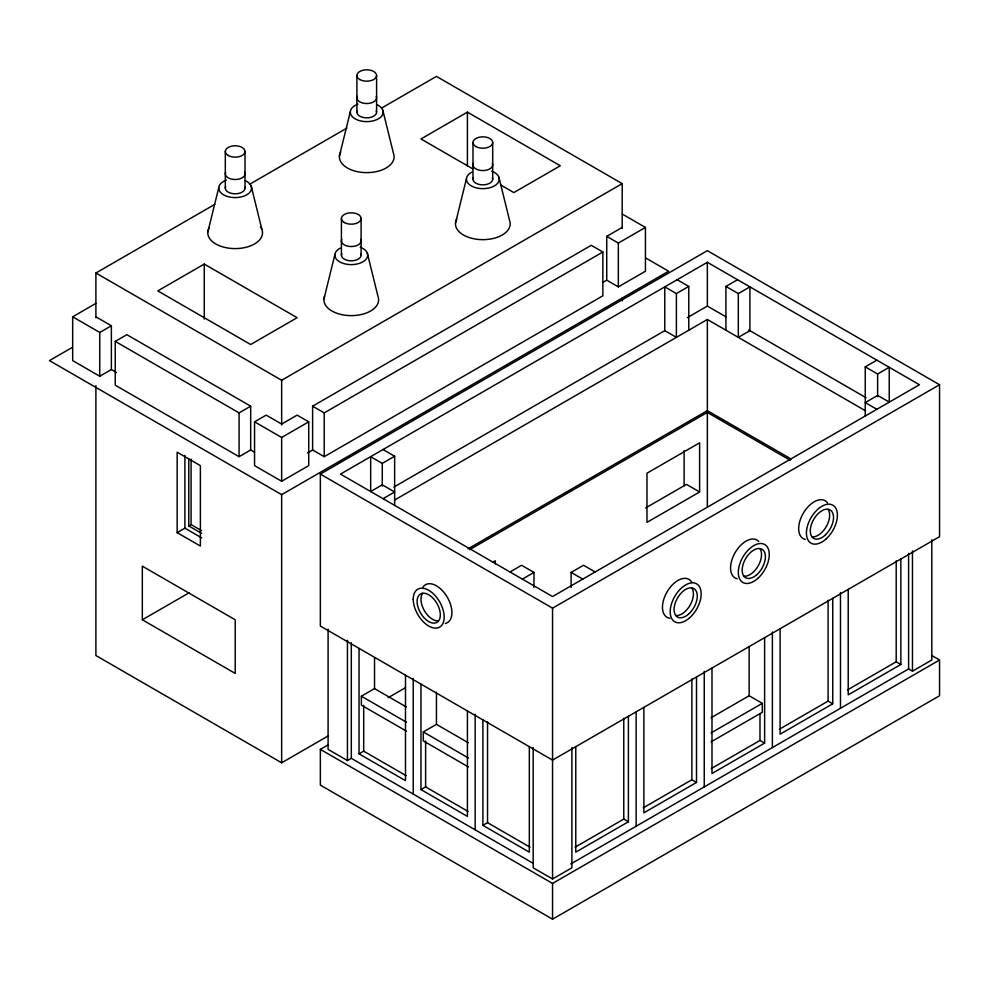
<?xml version="1.0" encoding="UTF-8"?>
<svg xmlns="http://www.w3.org/2000/svg" width="989" height="989" viewBox="0 0 989 989"><rect width="100%" height="100%" fill="white"/><g stroke="black" fill="none" stroke-linecap="round" stroke-linejoin="round"><path stroke-width="1.48" d="M207.826 232.007L218.767 187.638M339.412 156.039L350.341 111.67M323.935 299.037L334.863 254.668M455.509 223.081L466.449 178.7M95.896 317.741L95.896 273.013L214.749 204.389M249.475 184.35L346.966 128.051M381.692 108.011L436.446 76.4L622.205 183.645L622.205 228.372M116.529 372.519L111.374 369.54L99.765 376.24L72.667 360.602L72.667 316.814L95.896 303.4M204.253 264.075L157.807 290.89L250.687 344.518L297.133 317.704L204.253 264.075L204.253 319.101M500.582 184.918L513.847 192.583L560.293 165.769L467.414 112.14L420.968 138.955L472.717 168.835M72.135 347.51L49.45 360.602L281.655 494.661L668.651 271.233L645.965 258.129M72.667 316.814L99.765 332.452L111.374 325.752L111.374 369.54M115.243 341.39L126.852 334.678L250.687 406.182L250.687 449.97L239.078 456.683L115.243 385.178L115.243 341.39L239.078 412.883L250.687 406.182M95.896 273.013L281.655 380.258L622.205 183.645M254.556 421.821L266.165 415.12L281.655 424.058L297.133 415.12L308.741 421.821L308.741 465.621L281.655 481.26L254.556 465.621L254.556 421.821L281.655 437.459L308.741 421.821M312.611 449.97L312.611 406.182L591.249 245.309L602.857 252.01L602.857 295.81L324.219 456.683L312.611 449.97L307.455 452.95M622.205 214.032L645.434 227.433L645.434 271.233L618.335 286.872L606.727 280.171L606.727 236.371L622.205 227.433M312.611 406.182L324.219 412.883L602.857 252.01M606.727 236.371L618.335 243.071L645.434 227.433M602.857 282.397L606.727 280.171M177.155 532.651L200.384 546.052L200.384 465.621L177.155 452.208L177.155 532.651L184.906 528.175L201.669 537.855M188.775 459.007L188.775 525.938L191.087 524.603L201.41 530.561M320.349 474.102L707.345 250.674L939.55 384.733L939.55 536.668L552.554 760.096L320.349 626.037L320.349 474.102L552.554 608.161L939.55 384.733M707.345 262.295L340.476 474.102L552.554 596.552L919.424 384.733L707.345 262.295L707.345 306.083L687.343 317.642M370.665 491.409L370.665 456.683L382.273 463.384L394.648 456.226L394.648 505.577M676.389 293.572L676.389 337.36L664.781 330.66L664.781 286.872L676.389 293.572L688.777 286.427L688.777 330.215M142.329 619.782L235.209 673.41L235.209 619.782L142.329 566.165L142.329 619.782L189.035 592.819M370.665 491.533L382.273 484.833L394.648 491.978L383.04 498.679M725.926 330.215L725.926 286.427L737.534 279.714M393.832 487.095L664.657 330.734M738.313 293.572L749.922 286.872L749.922 330.66L738.313 337.36L738.313 293.572L725.926 286.427M394.45 500.137L707.345 319.496L865.622 410.868M467.995 548.846L707.345 410.658L791.138 459.032M469.627 549.686L707.345 412.438L790.211 460.281M492.646 562.321L495.279 560.8L495.279 563.866M509.978 571.963L521.586 565.263L533.973 572.421L533.973 587.515M865.251 416.196L865.251 366.857L876.86 360.157M522.365 579.121L533.973 572.421M645.656 507.938L686.453 484.387L699.606 491.978L699.606 442.825L646.979 473.212L646.979 522.365L699.606 491.978M865.251 366.857L877.626 374.003L889.235 367.302L889.235 402.041L877.626 395.452L865.251 402.61L876.86 409.31M571.123 587.515L571.123 572.421L583.51 565.263L595.118 571.963M406.479 731.18L361.368 705.132L361.368 696.207L374.534 688.604L406.38 706.987M388.158 697.715L405.515 687.689M95.896 385.611L95.896 655.534L281.655 762.791L328.397 735.804M931.539 655.386L939.55 660.009L939.55 695.749L552.554 919.189L320.349 785.13L320.349 749.378L328.36 744.754M328.088 629.128L328.088 749.378L347.436 760.553L351.305 758.316L533.12 863.286M359.044 648.388L359.044 753.853L363.692 751.17L406.158 775.685M468.403 766.932L423.292 740.885L423.292 731.947L436.446 724.356L468.292 742.739M420.968 684.128L420.968 789.593L425.616 786.91L468.069 811.425M482.892 719.881L482.892 825.345L487.54 822.663L529.993 847.177M710.992 717.779L749.143 695.749L762.309 703.352L762.309 712.29L710.992 741.911M710.992 732.973L762.309 703.352M575.079 847.202L623.762 819.09L628.398 821.772L628.398 716.308M643.184 807.877L691.867 779.765L696.516 782.447L696.516 676.983M711.301 768.552L759.985 740.44L764.621 743.122L764.621 637.658M779.406 729.227L828.09 701.114L832.738 703.797L832.738 598.333M847.524 689.902L896.207 661.789L900.855 664.472L900.855 559.008M628.398 821.772L575.771 852.159L575.771 746.695M696.516 782.447L643.876 812.834L643.876 707.37M764.621 743.122L711.993 773.509L711.993 668.045M832.738 703.797L780.111 734.184L780.111 628.72M900.855 664.472L848.216 694.859L848.216 589.395M570.702 864.015L908.594 668.947L912.464 671.172L931.811 660.009L931.811 539.747M533.195 747.548L533.195 867.798L552.554 878.974L571.902 867.798L571.902 747.548M320.349 749.378L552.554 883.437L939.55 660.009M677.168 279.714L688.777 286.427M707.345 306.083L726.025 316.863M748.698 329.955L866.08 397.726M383.04 449.525L394.648 456.226M571.123 572.421L582.731 579.121M95.896 316.814L111.374 325.752M250.687 449.97L254.556 452.208M188.775 525.938L201.669 533.392M361.368 696.207L406.479 722.242M423.292 731.947L468.403 757.994M359.044 753.853L405.49 780.655L405.49 675.203M420.968 789.593L467.414 816.407L467.414 710.943M482.892 825.345L529.325 852.159L529.325 746.695M498.889 177.179L509.595 220.535A27.371 15.799 0 0 1 481.482 239.635A27.371 15.799 0 0 1 456.794 219.014M382.792 110.15L393.498 153.505A27.371 15.799 0 0 1 365.386 172.605A27.371 15.799 0 0 1 340.698 151.985M367.315 253.147L378.008 296.502A27.371 15.799 0 0 1 351.095 315.627A27.371 15.799 0 0 1 324.59 296.317M251.218 186.117L261.912 229.473M912.464 550.922L912.464 671.172M908.594 553.321L908.594 668.947M896.207 560.911L896.207 661.789M877.626 374.003L877.626 396.663M840.477 592.634L840.477 708.272M828.09 600.236L828.09 701.114M772.372 631.959L772.372 747.585M759.985 713.897L759.985 740.44M749.143 647.004L749.143 695.749M707.345 319.496L707.345 410.658M707.345 412.438L707.345 507.308M704.255 671.284L704.255 786.91M691.867 678.887L691.867 779.765M684.128 450.7L684.128 485.859M636.137 712.154L636.137 826.235M623.762 718.212L623.762 819.09M622.205 297.788L622.205 300.866M618.335 243.071L618.335 286.872M552.554 608.161L552.554 878.974M552.554 883.437L552.554 919.189M492.695 142.527L492.695 179.17M487.54 721.785L487.54 822.663M475.153 714.182L475.153 829.808M472.989 142.527L472.989 179.17M467.414 112.14L467.414 166.09M436.446 692.09L436.446 724.356M425.616 741.07L425.616 786.91M413.229 678.442L413.229 794.068M382.273 463.384L382.273 486.032M376.599 75.498L376.599 112.14M374.534 657.883L374.534 688.604M363.692 705.33L363.692 751.17M361.109 218.495L361.109 255.137M356.893 75.498L356.893 112.14M351.305 642.689L351.305 758.316M347.436 640.291L347.436 760.553M341.415 218.495L341.415 255.137M324.219 412.883L324.219 456.683M281.655 380.258L281.655 424.998M281.655 437.459L281.655 481.26M281.655 494.401L281.655 762.791M245.012 151.465L245.012 188.108M239.078 412.883L239.078 456.683M225.307 151.465L225.307 188.108M191.087 459.193L191.087 524.603M184.906 455.336L184.906 528.175M99.765 332.452L99.765 376.24M737.176 578.775A21.894 12.634 -60 0 1 735.099 552.69A21.894 12.634 -60 0 1 758.736 541.44M669.887 618.249A21.894 12.634 -60 0 1 667.254 591.57A21.894 12.634 -60 0 1 691.521 581.915M692.028 588.307A16.417 9.482 -60 0 1 689.778 605.713A16.417 9.482 -60 0 1 675.71 615.504M760.133 548.982A16.417 9.482 -60 0 1 757.895 566.388A16.417 9.482 -60 0 1 743.827 576.179M438.238 620.907A16.417 9.482 60 0 1 424.256 610.473A16.417 9.482 60 0 1 422.612 593.301M423.045 587.021A21.894 12.634 60 0 1 446.904 596.565A21.894 12.634 60 0 1 445.322 623.466M805.281 539.45A21.894 12.634 -60 0 1 803.698 512.549A21.894 12.634 -60 0 1 827.57 503.005M828.09 509.409A16.417 9.482 -60 0 1 826.248 526.655A16.417 9.482 -60 0 1 812.229 536.879M376.253 96.366A9.853 5.687 0 0 1 366.746 103.536A9.853 5.687 0 0 1 357.227 96.366M376.809 104.661A16.417 9.482 0 0 1 378.453 118.791A16.417 9.482 0 0 1 353.951 118.087A16.417 9.482 0 0 1 358.006 104.117M376.253 110.669A9.853 5.687 0 0 1 366.746 117.827A9.853 5.687 0 0 1 357.227 110.669M244.679 172.333A9.853 5.687 0 0 1 235.159 179.504A9.853 5.687 0 0 1 225.64 172.333M245.235 180.628A16.417 9.482 0 0 1 246.867 194.759A16.417 9.482 0 0 1 222.364 194.054A16.417 9.482 0 0 1 226.432 180.085M244.679 186.637A9.853 5.687 0 0 1 235.159 193.795A9.853 5.687 0 0 1 225.64 186.637M260.503 226.84A27.371 15.799 0 0 1 236.198 248.585A27.371 15.799 0 0 1 209.112 227.952M360.775 239.363A9.853 5.687 0 0 1 351.268 246.533A9.853 5.687 0 0 1 341.749 239.363M360.169 247.176A16.417 9.482 0 0 1 364.224 260.96A16.417 9.482 0 0 1 340.092 262.085A16.417 9.482 0 0 1 340.241 248.115M360.775 253.666A9.853 5.687 0 0 1 351.268 260.824A9.853 5.687 0 0 1 341.749 253.666M492.361 163.395A9.853 5.687 0 0 1 482.842 170.565A9.853 5.687 0 0 1 473.323 163.395M491.743 171.208A16.417 9.482 0 0 1 495.81 184.992A16.417 9.482 0 0 1 471.679 186.117A16.417 9.482 0 0 1 471.827 172.148M492.361 177.699A9.853 5.687 0 0 1 482.842 184.856A9.853 5.687 0 0 1 473.323 177.699M688.356 614.305A16.417 9.482 -60 0 0 694.117 588.727A16.417 9.482 -60 0 0 674.56 605.379A16.417 9.482 -60 0 0 688.356 614.305M757.797 578.429A21.894 12.634 -60 0 0 764.732 544.519A21.894 12.634 -60 0 0 738.832 567.488A21.894 12.634 -60 0 0 757.797 578.429M689.333 618.063A21.894 12.634 -60 0 0 696.874 583.992A21.894 12.634 -60 0 0 670.826 606.356A21.894 12.634 -60 0 0 689.333 618.063M756.474 574.98A16.417 9.482 -60 0 0 762.235 549.402A16.417 9.482 -60 0 0 742.665 566.067A16.417 9.482 -60 0 0 756.474 574.98M417.457 604.947A16.417 9.482 60 0 0 436.804 622.452A16.417 9.482 60 0 0 431.872 597.096A16.417 9.482 60 0 0 417.457 604.947M413.229 599.223A21.894 12.634 60 0 0 436.446 628.114A21.894 12.634 60 0 0 436.446 597.158A21.894 12.634 60 0 0 413.229 599.223M825.914 539.104A21.894 12.634 -60 0 0 832.849 505.194A21.894 12.634 -60 0 0 806.95 528.163A21.894 12.634 -60 0 0 825.914 539.104M824.913 535.37A16.417 9.482 -60 0 0 830.117 509.941A16.417 9.482 -60 0 0 810.683 527.162A16.417 9.482 -60 0 0 824.913 535.37M359.773 79.528A9.853 5.687 0 0 0 376.253 76.969A9.853 5.687 0 0 0 364.187 70.009A9.853 5.687 0 0 0 359.773 79.528M228.199 155.483A9.853 5.687 0 0 0 244.679 152.936A9.853 5.687 0 0 0 232.613 145.976A9.853 5.687 0 0 0 228.199 155.483M344.296 222.513A9.853 5.687 0 0 0 360.775 219.966A9.853 5.687 0 0 0 348.709 213.006A9.853 5.687 0 0 0 344.296 222.513M475.882 146.557A9.853 5.687 0 0 0 492.361 143.998A9.853 5.687 0 0 0 480.295 137.038A9.853 5.687 0 0 0 475.882 146.557"/></g></svg>
